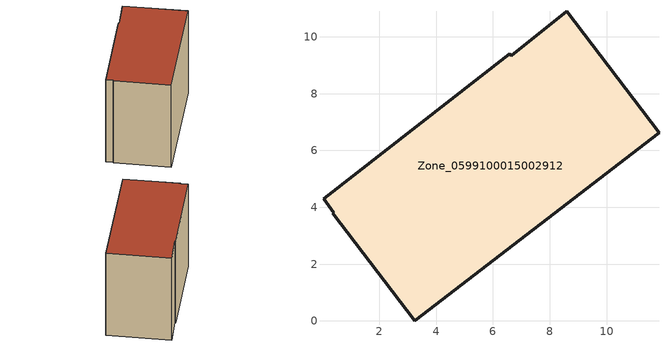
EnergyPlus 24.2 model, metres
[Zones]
Zone_0599100015002912
 floor ground (C_G): 6.64,9.34 8.6,10.91 11.85,6.63 3.25,0 0.37,3.78 0.41,3.82 0.04,4.3 6.6,9.4 z1.01
 wall outside (C_F): 3.25,0 11.85,6.63 8.6,10.91 6.64,9.34 6.6,9.4 0.04,4.3 0.41,3.82 0.37,3.78 3.25,0 z1.01:9.01
 roof outside (C_R): 0.04,4.3 0.41,3.82 0.37,3.78 3.25,0 11.85,6.63 8.6,10.91 6.64,9.34 6.6,9.4 z9.01
[BUILDING]
Pand.0599100015002912: North Axis=0; Terrain=City; Loads Convergence Tolerance Value=0.04; Temperature Convergence Tolerance Value=0.4; Solar Distribution=FullExterior; Maximum Number of Warmup Days=25; Minimum Number of Warmup Days=1
[Site:Location]
Rotterdam.The.Hague.AP_ZH_NLD Design_Conditions: Latitude=51.96; Longitude=4.45; Time Zone=1; Elevation=-4.5
[SITE:GROUNDTEMPERATURE:BUILDINGSURFACE]
18, 18, 18, 18, 18, 18, 18, 18, 18, 18, 18, 18
[MATERIAL] Thermal Absorptance=0.9; Solar Absorptance=0.7; Visible Absorptance=0.7
Name | Roughness | Thickness | Conductivity | Density | Specific Heat
G.TI.1975-1991 | MediumSmooth | 0.15 | 0.288461 | 540 | 1210
F.TI.1975-1991 | Rough | 0.3 | 0.230769 | 1920 | 840
R.TI.1975-1991 | MediumRough | 0.2 | 0.153846 | 1500 | 1000
[CONSTRUCTION]
C_G: G.TI.1975-1991
C_F: F.TI.1975-1991
C_R: R.TI.1975-1991
[ZONE]
Zone_0599100015002912: Type=1; Multiplier=1; Ceiling Height=Autocalculate; Volume=Autocalculate; Floor Area=autocalculate; Part of Total Floor Area=Yes
[ZONEINFILTRATION:DESIGNFLOWRATE]
Infil_Zone_0599100015002912: Zone or ZoneList or Space or SpaceList=Zone_0599100015002912; Schedule=AlwaysOn; Design Flow Rate Calculation Method=Flow/Area; Flow Rate per Floor Area=0.003; Constant Term Coefficient=1; Temperature Term Coefficient=0; Velocity Term Coefficient=0; Velocity Squared Term Coefficient=0
[HVACTEMPLATE:ZONE:IDEALLOADSAIRSYSTEM]
Zone_0599100015002912: Maximum Heating Supply Air Temperature=50; Minimum Cooling Supply Air Temperature=13; Maximum Heating Supply Air Humidity Ratio=0.0156; Minimum Cooling Supply Air Humidity Ratio=0.0077; Heating Limit=NoLimit; Cooling Limit=NoLimit; Dehumidification Control Type=ConstantSensibleHeatRatio; Cooling Sensible Heat Ratio=0.7; Dehumidification Setpoint=60; Humidification Control Type=None; Humidification Setpoint=30; Outdoor Air Method=None; Outdoor Air Flow Rate per Person=0.00944; Outdoor Air Flow Rate per Zone Floor Area=0; Outdoor Air Flow Rate per Zone=0; Demand Controlled Ventilation Type=None; Outdoor Air Economizer Type=NoEconomizer; Heat Recovery Type=None; Sensible Heat Recovery Effectiveness=0.7; Latent Heat Recovery Effectiveness=0.65
[ZONECONTROL:THERMOSTAT]
ThermostatControl_Zone_0599100015002912: Zone or ZoneList=Zone_0599100015002912; Control Type Schedule=DualSetpointControlType; Control 1=Thermostat_Zone_0599100015002912; Temperature Difference Between Cutout And Setpoint=0
[THERMOSTATSETPOINT:DUALSETPOINT]
Thermostat_Zone_0599100015002912: Heating Setpoint Temperature Schedule=HeatingSetpoint_Zone_0599100015002912; Cooling Setpoint Temperature Schedule=CoolingSetpoint_Zone_0599100015002912
[SCHEDULE:COMPACT]
HeatingSetpoint_Zone_0599100015002912: Through: 12/31, For: AllDays, Until: 24:00, 21
CoolingSetpoint_Zone_0599100015002912: Through: 12/31, For: AllDays, Until: 24:00, 24
DualSetpointControlType: Through: 12/31, For: AllDays, Until: 24:00, 4
AlwaysOn: Through: 12/31, For: AllDays, Until: 24:00, 1
